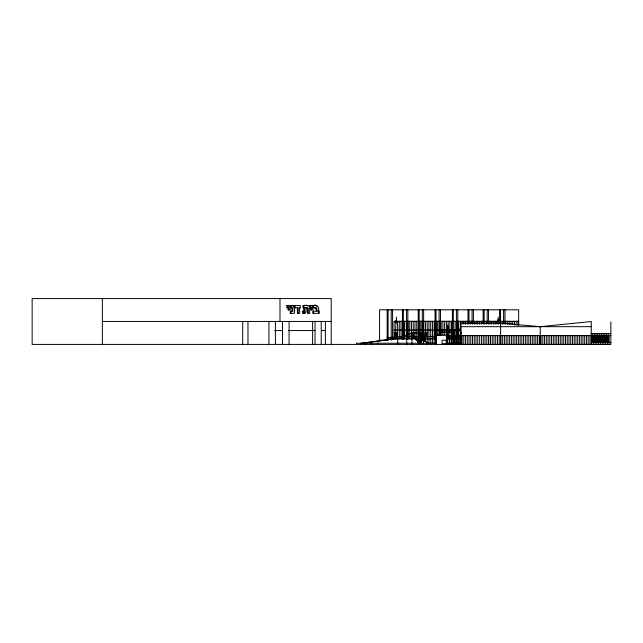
<?xml version="1.0" encoding="UTF-8"?>
<svg xmlns="http://www.w3.org/2000/svg" width="643" height="643" viewBox="0 0 643 643"><rect width="100%" height="100%" fill="white"/><g stroke="black" fill="none" stroke-linecap="round" stroke-linejoin="round"><path stroke-width="0.96" d="M440.495 332.302L440.367 331.692L440.519 332.302M454.215 332.27L454.231 331.667L454.215 332.383M454.207 331.86L454.32 332.447L453.87 331.949M396.337 321.974L396.45 319.531L395.614 321.974M415.691 332.937L406.714 338.636L406.738 344.407M396.209 321.974L396.45 319.531M440.519 329.972L440.093 330.205L440.519 330.43M440.495 330.43L440.495 329.972M453.829 330.1L454.529 330.494L454.022 329.851M302.757 311.188L303.817 311.035L303.906 307.684L304.734 307.684L304.645 311.035L302.757 311.188L302.757 313.406L305.409 313.133L306.116 311.517L306.14 307.587L307.547 307.692L308.27 308.544L308.319 313.35M305.039 312.498L305.192 312.048M411.962 344.407L411.978 332.921L419.59 344.407L427.225 332.961L411.962 332.961L397.752 338.805L397.752 344.407M421.245 340.79L427.225 332.961A23.478 15.705 90 0 1 423.528 338.7L422.981 339.279A23.478 15.705 -90 0 1 421.245 340.79L417.942 340.79A23.478 15.705 90 0 1 416.206 339.279L415.659 338.7A23.478 15.705 -90 0 1 411.962 332.961L411.954 333.01M304.838 312.852L302.757 313.406M454.497 329.883L453.845 330.406M461.377 339.962L458.202 336.779L461.377 333.604M461.152 329.152L458.202 329.152L458.202 344.407L461.377 341.232M292.774 305.795L290.515 305.521L290.515 307.675L292.059 308.093L292.107 311.188M290.515 307.675L292.766 307.78L292.935 311.188L290.194 311.188L290.194 313.35L294.341 313.35C294.775 310.593 295.298 303.866 290.515 305.521M447.785 337.101L446.555 337.012L449.055 336.924C446.588 337.824 448.227 335.903 446.555 337.832L447.785 337.832M286.955 307.651L287.96 307.82L287.984 309.95L290.218 309.95L289.8 305.923L286.955 305.433L286.955 307.651L288.723 307.692L288.82 309.95M309.604 307.651L310.609 307.82L310.633 309.95L312.868 309.95L312.458 305.923L309.604 305.433L309.604 307.651L311.373 307.692L311.469 309.95M317.714 311.132L319.314 311.132L319.314 313.35L312.795 313.35L312.795 311.132L317.144 311.132L316.822 308.013L312.94 307.74L312.94 305.521C316.927 303.938 319.675 307.346 318.542 311.132M312.94 305.521L315.52 305.361M362.692 343.225L394.063 338.877L436.581 338.877M312.988 307.74L315.986 308.013L316.308 311.132M286.955 305.433L288.747 305.674M309.604 305.433L311.397 305.674M303.166 307.764L303.906 307.684M304.734 307.684L303.046 307.764L303.046 305.538L305.103 305.409M460.927 344.407L460.927 323.172L500.584 323.172L540.241 326.684L591.263 321.532L591.263 344.407M387.158 337.663L394.89 337.085M396.827 336.94L403.595 336.442L436.468 336.442M446.555 340.107L447.785 340.059M387.158 338.957L394.89 338.668M396.827 338.604L436.468 338.347M304.276 305.409L306.703 305.361M454.231 338.869L454.641 338.885L454.207 338.893L454.231 330.14L440.359 330.14L440.359 335.276M303.046 305.538L303.882 305.538L303.882 307.764M299.477 307.764L300.313 307.764L300.313 305.554L294.221 305.554L294.221 307.764L298.223 307.764L298.223 313.35M303.817 311.035L304.645 311.035M518.652 321.283L394.063 321.283L394.063 338.925L360.86 343.225L360.86 344.407M102.35 321.444L331.322 321.444M396.45 321.661L400.308 321.661M494.338 321.661L498.196 321.661M394.778 321.974L396.45 321.974M498.196 321.974L499.876 321.974M447.785 326.58L447.632 328.894M460.927 326.684L591.263 326.684M394.063 330.084L460.34 330.084M274.722 330.558L282.518 330.558M288.691 330.558L315.56 330.558M321.46 330.558L325.39 330.558M440.359 332.118L454.207 332.077M394.063 332.584L397.165 332.584L397.165 338.877M447.785 333.058L447.632 330.197M590.845 333.629L610.85 333.629M419.59 334.874L427.225 334.874M447.785 335.614L490.271 335.614L490.271 344.407M610.842 335.614L490.472 335.614L490.472 344.407M446.138 336.442L461.738 336.442M411.962 336.779L427.225 336.779M458.202 336.779L461.063 336.779M446.555 337.012L447.785 337.012M447.102 338.347L461.738 338.347M446.555 338.467L447.785 338.467L446.555 339.56L447.785 339.56M446.885 338.877L461.843 338.877M379.563 340.26L387.592 340.26M417.942 341.931L421.245 341.931M610.85 342.43L592.589 342.43L592.589 333.629M446.781 343.225L461.835 343.225M439.86 335.325L436.034 335.18L446.797 335.18L446.797 344.407M305.875 305.361L308.72 305.883A2.451 1.704 -90 0 1 309.588 307.45L309.725 313.35L307.491 313.35L307.434 308.544L305.851 307.579M315.52 305.417L317.103 306.285M306.703 305.417L307.893 305.883M311.373 307.692L310.44 307.651L310.44 305.433M288.723 307.692L287.791 307.651L287.791 305.433M429.09 343.225L422.555 340.179L416.736 338.877L416.736 321.283M458.202 329.152L461.377 332.327M440.101 329.883L440.64 330.398M417.942 340.79L412.002 332.994M288.972 305.923L289.286 306.55M498.309 321.974L498.196 319.531L498.751 321.162M498.196 319.531L498.438 321.974M412.002 333.01L411.93 332.921A23.478 15.705 90 0 0 415.659 338.7M610.85 321.958L610.85 344.407L32.15 344.407L32.15 298.593L331.225 298.593L331.225 344.407M609.098 335.614L609.098 344.407M608.286 333.629L608.286 342.43M607.354 335.614L607.354 344.407M606.542 333.629L606.542 342.43M605.61 335.614L605.61 344.407M604.798 333.629L604.798 342.43M603.865 335.614L603.865 344.407M603.054 333.629L603.054 342.43M602.121 335.614L602.121 344.407M601.309 333.629L601.309 342.43M600.377 335.614L600.377 344.407M599.565 333.629L599.565 342.43M598.633 335.614L598.633 344.407M597.821 333.629L597.821 342.43M596.889 335.614L596.889 344.407M596.077 333.629L596.077 342.43M595.145 335.614L595.145 344.407M594.333 333.629L594.333 342.43M593.401 335.614L593.401 344.407M591.656 335.614L591.656 344.407M589.912 335.614L589.912 344.407M588.168 335.614L588.168 344.407M586.424 335.614L586.424 344.407M584.68 335.614L584.68 344.407M582.936 335.614L582.92 344.407M581.176 335.614L581.176 344.407M579.431 335.614L579.431 344.407M577.687 335.614L577.687 344.407M575.943 335.614L575.943 344.407M574.199 335.614L574.199 344.407M572.455 335.614L572.455 344.407M570.711 335.614L570.711 344.407M568.967 335.614L568.967 344.407M567.222 335.614L567.222 344.407M565.478 335.614L565.478 344.407M563.734 335.614L563.734 344.407M561.99 335.614L561.99 344.407M560.246 335.614L560.246 344.407M558.502 335.614L558.502 344.407M556.758 335.614L556.758 344.407M555.013 335.614L555.013 344.407M553.269 335.614L553.269 344.407M551.525 335.614L551.525 344.407M549.781 335.614L549.781 344.407M548.037 335.614L548.037 344.407M546.293 335.614L546.293 344.407M544.549 335.614L544.549 344.407M542.805 335.614L542.805 344.407M541.052 335.614L541.052 344.407M540.241 326.684L540.241 344.407M539.308 335.614L539.308 344.407M537.564 335.614L537.564 344.407M535.82 335.614L535.82 344.407M534.076 335.614L534.076 344.407M532.332 335.614L532.332 344.407M530.588 335.614L530.588 344.407M528.843 335.614L528.843 344.407M527.099 335.614L527.099 344.407M525.355 335.614L525.355 344.407M523.611 335.614L523.611 344.407M521.867 335.614L521.867 344.407M520.123 335.614L520.123 344.407M518.652 325.519L518.652 309.805L379.563 309.805L379.563 341.473M518.379 335.614L518.379 344.407M517.92 321.283L517.92 325.189M516.634 335.614L516.634 344.407M516.176 321.283L516.176 325.189M514.89 335.614L514.89 344.407M514.432 321.283L514.432 325.189M513.146 335.614L513.146 344.407M512.688 321.283L512.688 324.217M511.402 335.614L511.402 344.407M510.944 321.283L510.944 324.217M509.658 335.614L509.658 344.407M509.2 321.283L509.2 324.217M507.914 335.614L507.914 344.407M507.456 321.283L507.456 324.217M506.17 335.614L506.17 344.407M505.711 321.283L505.711 324.217M504.98 309.805L504.98 323.558M504.425 335.614L504.425 344.407M503.967 321.283L503.967 324.217M503.614 309.805L503.614 323.558M502.681 335.614L502.681 344.407M502.223 321.283L502.223 324.217M500.937 335.614L500.937 344.407M500.584 323.172L500.584 344.407M500.527 309.805L500.479 324.217M499.571 309.805L499.571 323.558M499.193 335.614L499.193 344.407M498.735 321.283L498.735 324.217M498.196 317.079L498.196 323.091M497.449 335.614L497.449 344.407M496.991 321.283L496.991 324.217M495.705 335.614L495.705 344.407M495.247 321.283L495.247 324.217M493.961 335.614L493.961 344.407M493.502 321.283L493.502 324.217M492.216 335.614L492.216 344.407M491.758 321.283L491.758 324.217M490.014 321.283L490.014 324.217M488.551 309.805L488.551 323.558M488.527 335.614L488.527 344.407M488.27 321.283L488.27 324.217M487.185 309.805L487.185 323.558M486.783 335.614L486.783 344.407M486.526 321.283L486.51 324.217M485.039 335.614L485.039 344.407M484.766 321.283L484.766 324.217M484.099 309.805L484.099 323.558M483.295 335.614L483.295 344.407M483.142 309.805L483.142 323.558M483.022 321.283L483.022 324.217M481.551 335.614L481.551 344.407M481.277 321.283L481.277 324.217M479.533 321.283L479.533 324.217M479.654 335.614L479.654 344.407M477.789 321.283L477.789 324.217M477.749 335.614L477.749 344.407M476.045 321.283L476.045 324.217M476.005 335.614L476.005 344.407M474.301 321.283L474.301 324.217M474.261 335.614L474.261 344.407M473.417 309.805L473.417 323.558M472.557 321.283L472.557 324.217M472.517 335.614L472.517 344.407M472.058 309.805L472.058 323.558M470.813 321.283L470.813 324.217M470.772 335.614L470.772 344.407M468.964 309.805L469.06 324.217M469.028 335.614L469.028 344.407M468.008 309.805L468.008 323.558M467.316 321.283L467.316 324.217M467.284 335.614L467.284 344.407M465.572 321.283L465.572 324.217M465.54 335.614L465.54 344.407M463.828 321.283L463.828 324.217M463.796 335.614L463.796 344.407M462.084 321.283L462.084 324.217M462.052 335.614L462.052 344.407M460.34 321.283L460.308 344.407M459.994 335.614L459.994 344.407M458.596 321.283L458.563 344.407M458.25 335.614L458.25 344.407M457.784 309.805L457.784 339.271M456.851 321.283L456.819 344.407M456.506 335.614L456.506 344.407M456.417 309.805L456.417 339.271M455.107 321.283L455.075 344.407M454.762 335.614L454.762 344.407M453.331 309.805L453.331 344.407M453.018 335.614L453.018 344.407M452.905 336.442L452.905 338.347M452.375 309.805L452.375 339.271M451.619 321.283L451.587 344.407M451.273 335.614L451.273 344.407M449.875 321.283L449.875 338.877M449.682 335.614L449.682 344.407M449.529 335.614L449.529 344.407M448.131 321.283L448.131 338.877M447.785 325.117L447.785 344.407M447.399 338.556L447.399 344.407M447.327 338.877L447.327 344.407M446.387 321.283L446.387 334.971M444.643 321.283L444.643 334.971M442.898 321.283L442.898 334.971M441.154 321.283L441.154 334.971M440.487 309.805L440.487 335.349M439.41 321.283L439.41 334.971M439.121 309.805L439.121 335.349M437.666 321.283L437.666 334.971M436.026 309.805L436.034 344.407M435.922 321.283L435.922 344.407M435.624 344.407L435.624 343.225L356.479 343.225L356.479 344.407M435.07 309.805L435.07 339.271M434.178 321.283L434.178 343.491M432.434 321.283L432.434 343.491M431.324 343.225L431.324 344.407M430.689 321.283L430.689 343.491M428.945 321.283L428.945 343.161M427.201 321.283L427.225 344.407M425.457 321.283L425.457 341.529M425.103 338.877L425.103 341.369M423.713 321.283L423.713 340.718M423.633 309.805L423.633 339.271M423.407 332.961L423.407 344.407M423.166 338.274A2.484 1.656 -90 0 0 422.21 339.528A2.484 1.656 90 0 1 423.166 338.274L423.166 340.179M422.274 309.805L422.274 339.271M421.969 321.283L421.969 340.043M421.503 340.211L421.503 342.502M421.245 340.211L421.245 342.502M420.225 321.283L420.225 339.657M420.032 336.442L420.032 338.347M419.59 332.961L419.59 344.407M419.18 309.805L419.18 339.271M418.48 321.283L418.48 339.271M418.223 309.805L418.223 339.271M417.942 339.994L417.942 342.502M417.685 340.211L417.685 342.502M416.021 338.274A2.484 1.656 90 0 1 416.977 339.528A2.484 1.656 -90 0 0 416.021 338.274L416.021 340.179M414.992 321.283L414.992 338.877M413.248 321.283L413.248 338.877M411.504 321.283L411.504 338.877M409.76 321.283L409.76 338.877M408.016 321.283L408.016 338.877M407.831 309.805L407.831 339.271M406.472 309.805L406.472 339.271M406.272 321.283L406.272 338.877M404.527 321.283L404.527 338.877M403.595 336.442L403.595 338.347M403.378 309.805L403.378 339.271M402.783 321.283L402.783 338.877M402.422 309.805L402.422 339.271M401.039 321.283L401.039 338.877M399.295 321.283L399.295 338.877M397.551 321.283L397.551 338.877M396.45 317.079L396.45 323.091M396.257 332.584L396.257 338.877M395.807 321.283L395.807 338.877M394.971 332.584L394.971 338.877M392.568 309.805L392.568 339.271M391.201 309.805L391.201 340.26M388.115 309.805L388.115 340.26M387.158 309.805L387.158 340.597M377.61 343.225L377.61 344.407M371.156 343.225L371.156 344.407M365.128 343.225L365.128 344.407M325.39 321.444L325.39 344.407M321.219 321.444L321.219 344.407M318.486 311.132L318.486 313.35M315.038 321.444L315.038 344.407M313.768 305.521L313.768 307.74M313.623 311.132L313.623 313.35M312.611 321.444L312.611 344.407M303.584 311.188L303.584 313.406M299.63 307.764L299.63 313.35L297.396 313.35L297.396 307.764M295.049 305.554L295.049 307.764M291.343 305.521L291.343 307.675M291.03 311.188L291.03 313.35M289.085 321.444L289.085 344.407M282.518 321.444L282.518 344.407M279.986 298.593L279.986 321.444M275.413 321.444L275.413 344.407M268.927 321.444L268.927 344.407M247.973 321.444L247.973 344.407M242.716 321.444L242.716 344.407M102.35 298.593L102.35 344.407M447.247 336.723L448.91 335.911L447.247 336.723M447.198 336.876L448.878 336.337L447.198 336.876M446.258 340.211L442.087 340.211L442.087 343.732L446.258 343.732L446.258 340.211"/></g></svg>
